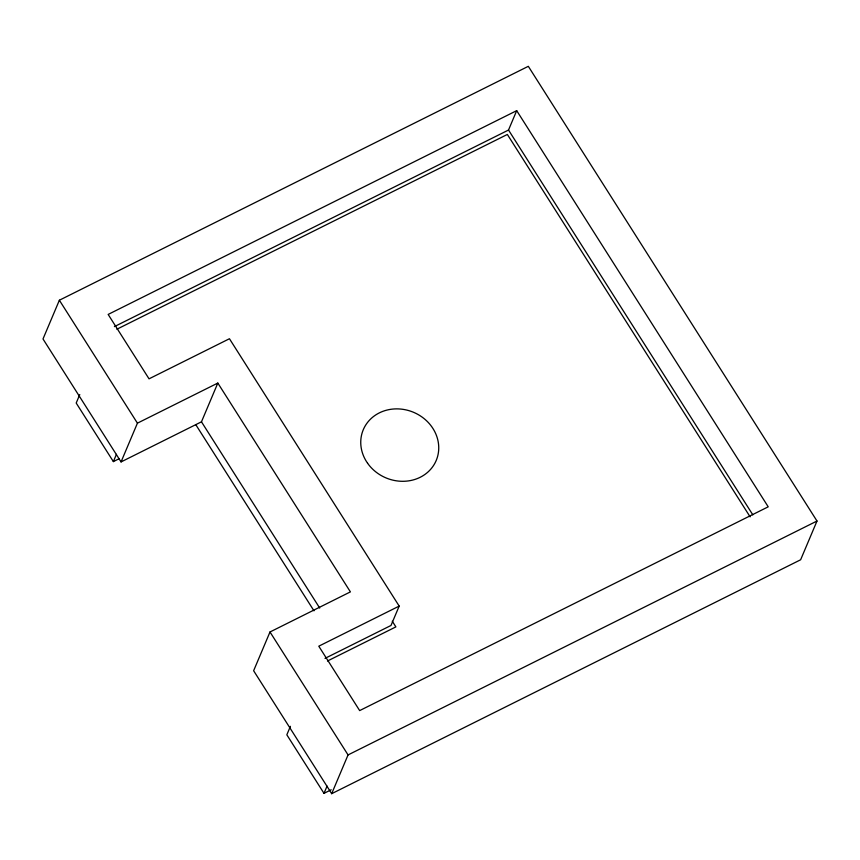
<?xml version="1.0" encoding="UTF-8"?>
<svg xmlns="http://www.w3.org/2000/svg" width="860" height="860" viewBox="0 0 860 860"><rect width="100%" height="100%" fill="white"/><g stroke="black" fill="none" stroke-linecap="round" stroke-linejoin="round"><path stroke-width="1.29" d="M59.372 300.226L43 338.969L121.056 461.917L201.466 421.819L217.827 383.065L350.407 591.884L269.997 631.982L253.625 670.736L331.68 793.683L800.628 559.774L817 521.031L528.319 66.317L59.372 300.226L137.428 423.163L121.056 461.917M79.776 394.568L76.196 403.039L113.369 461.594L119.368 458.595M113.369 461.594L116.433 454.327M114.391 326.617L508.518 130.032L516.699 110.65L768.216 506.819L359.663 710.596L318.781 646.193L399.19 606.096L229.448 338.733L149.038 378.83L108.156 314.427L516.699 110.65M290.411 726.334L286.832 734.805L323.994 793.35L331.208 789.759M399.19 606.096L390.999 625.467L324.994 658.384M323.994 793.35L327.069 786.083M331.68 793.683L348.053 754.929L817 521.031M116.863 329.24L507.357 134.461L750.124 516.849M137.428 423.163L217.827 383.065M327.477 661.007L395.879 626.886L392.278 621.221M508.518 130.032L752.844 514.871M201.466 421.819L319.705 608.052M195.929 424.883L313.975 610.815M269.997 631.982L348.053 754.929M367.585 463.239A39.581 35.583 22.9 0 0 434.934 463.153A39.581 35.583 22.9 0 0 396.707 408.876A39.581 35.583 22.9 0 0 367.585 463.239"/></g></svg>
